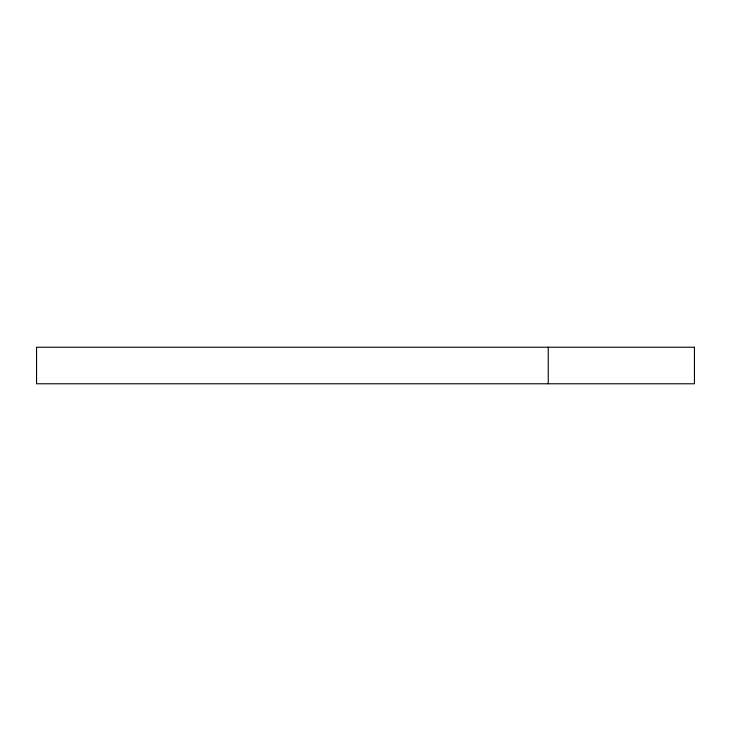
<?xml version="1.0" encoding="UTF-8"?>
<svg xmlns="http://www.w3.org/2000/svg" width="731" height="731" viewBox="0 0 731 731"><rect width="100%" height="100%" fill="white"/><g stroke="black" fill="none" stroke-linecap="round" stroke-linejoin="round"><path stroke-width="1.1" d="M548.25 347.225L548.25 383.775M694.45 347.225L36.55 347.225L36.55 383.775L694.45 383.775L694.45 347.225"/></g></svg>
